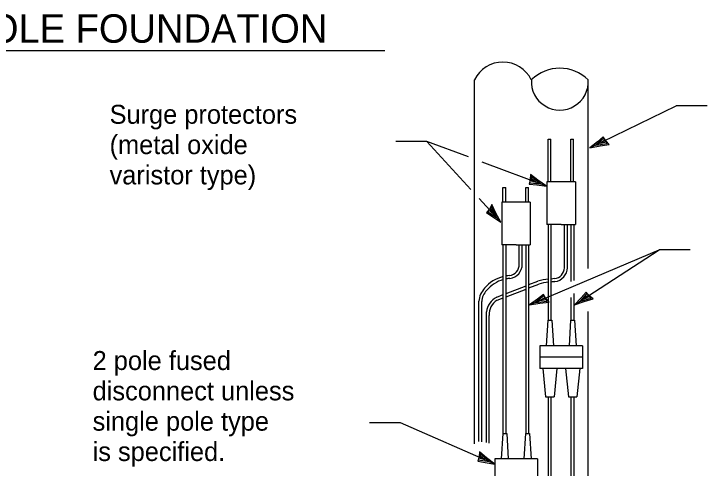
# Model space of a CAD drawing. Extents: x 2300934 to 2301614, y 780347 to 780787.
# Drawn here: x 2301099.5 to 2301187.2, y 780563.1 to 780620.6 of the extents above; entities that cross this region are included whole.
import ezdxf

# ---------------------------------------------------------------- set-up
doc = ezdxf.new("R2010")
doc.units = 0
for name, color, linetype in [('Alignment_EX_50 Notation', 7, 'Continuous'), ('Design_EX_Roadway Notes', 7, 'Continuous'), ('Lighting_EX_Above Ground Items', 7, 'Continuous'), ('Lighting_EX_Conduit', 7, 'Continuous'), ('Sheets_General Details', 7, 'Continuous')]:
    doc.layers.add(name, color=color, linetype=linetype)

msp = doc.modelspace()

# ---------------------------------------------------------------- linework, layer by layer
at = {"layer": 'Alignment_EX_50 Notation'}
for p, q in [((2301163.052, 780596.774), (2301163.052, 780596.774)), ((2301163.052, 780591.374), (2301163.052, 780591.374)), ((2301161.366, 780567.512), (2301161.366, 780567.512)), ((2301161.621, 780567.512), (2301161.621, 780567.512)), ((2301161.874, 780567.512), (2301161.874, 780567.512)), ((2301164.246, 780567.512), (2301164.246, 780567.512)), ((2301164.501, 780567.512), (2301164.501, 780567.512)), ((2301164.754, 780567.512), (2301164.754, 780567.512))]:
    msp.add_line(p, q, dxfattribs=at)
at = {"layer": 'Design_EX_Roadway Notes'}
for p, q in [((2301172.397, 780603.635), (2301183.298, 780608.975)), ((2301187.217, 780608.975), (2301183.298, 780608.975)), ((2301151.762, 780604.462), (2301147.841, 780604.462)), ((2301157.024, 780602.495), (2301151.762, 780604.462)), ((2301157.349, 780598.376), (2301151.762, 780604.462)), ((2301166.891, 780598.805), (2301158.774, 780601.84)), ((2301161.142, 780594.243), (2301158.375, 780597.257)), ((2301164.768, 780583.775), (2301181.146, 780590.734)), ((2301170.441, 780583.775), (2301181.146, 780590.734)), ((2301185.065, 780590.734), (2301181.146, 780590.734)), ((2301148.43, 780568.827), (2301144.511, 780568.827)), ((2301160.375, 780563.608), (2301148.43, 780568.827))]:
    msp.add_line(p, q, dxfattribs=at)
for points in [[(2301174.4, 780604.553), (2301174.074, 780605.05), (2301173.352, 780604.412), (2301172.397, 780603.635), (2301173.684, 780603.916), (2301174.846, 780604.093), (2301174.4, 780604.553), (2301174.14, 780604.859), (2301173.122, 780603.988), (2301174.594, 780604.21), (2301174.184, 780604.57), (2301173.678, 780604.244), (2301174.263, 780604.355)], [(2301164.848, 780599.63), (2301164.711, 780599.051), (2301165.671, 780598.965), (2301166.891, 780598.805), (2301165.803, 780599.548), (2301164.876, 780600.271), (2301164.848, 780599.63), (2301164.803, 780599.231), (2301166.136, 780599.09), (2301164.964, 780600.007), (2301164.984, 780599.462), (2301165.569, 780599.318), (2301165.085, 780599.667)], [(2301159.694, 780595.904), (2301159.31, 780595.451), (2301160.127, 780594.939), (2301161.142, 780594.243), (2301160.508, 780595.397), (2301160.01, 780596.462), (2301159.694, 780595.904), (2301159.474, 780595.569), (2301160.598, 780594.838), (2301159.968, 780596.187), (2301159.74, 780595.693), (2301160.195, 780595.299), (2301159.923, 780595.829)], [(2301166.818, 780584.585), (2301166.519, 780585.098), (2301165.763, 780584.499), (2301164.768, 780583.775), (2301166.069, 780583.987), (2301167.238, 780584.099), (2301166.818, 780584.585), (2301166.576, 780584.905), (2301165.511, 780584.089), (2301166.993, 780584.231), (2301166.603, 780584.612), (2301166.08, 780584.314), (2301166.67, 780584.395)], [(2301172.319, 780584.929), (2301171.935, 780585.382), (2301171.295, 780584.661), (2301170.441, 780583.775), (2301171.685, 780584.209), (2301172.817, 780584.524), (2301172.319, 780584.929), (2301172.025, 780585.201), (2301171.119, 780584.213), (2301172.553, 780584.612), (2301172.103, 780584.919), (2301171.64, 780584.534), (2301172.207, 780584.716)], [(2301158.378, 780564.542), (2301158.212, 780563.972), (2301159.166, 780563.834), (2301160.375, 780563.608), (2301159.329, 780564.409), (2301158.443, 780565.18), (2301158.378, 780564.542), (2301158.314, 780564.146), (2301159.637, 780563.933), (2301158.515, 780564.911), (2301158.507, 780564.367), (2301159.082, 780564.191), (2301158.618, 780564.566)]]:
    msp.add_lwpolyline(points, dxfattribs=at)
at = {"layer": 'Lighting_EX_Above Ground Items'}
for p, q in [((2301157.787, 780566.192), (2301157.787, 780612.273)), ((2301172.187, 780588.387), (2301172.187, 780612.272)), ((2301172.187, 780530.528), (2301172.187, 780582.949))]:
    msp.add_line(p, q, dxfattribs=at)
for centre, radius, start, end in [((2301161.386, 780610.493), 4.015, 26.28915, 153.6992), ((2301168.586, 780608.565), 5.167, 45.82623, 134.16809), ((2301168.586, 780612.044), 3.607, 176.37643, 3.62356)]:
    msp.add_arc(centre, radius, start, end, dxfattribs=at)
at = {"layer": 'Lighting_EX_Conduit'}
for p, q in [((2301167.098, 780604.735), (2301167.458, 780604.735)), ((2301167.098, 780599.35), (2301167.098, 780604.735)), ((2301167.458, 780599.35), (2301167.458, 780604.735)), ((2301169.978, 780604.735), (2301170.338, 780604.735)), ((2301169.978, 780599.35), (2301169.978, 780604.735)), ((2301170.338, 780599.35), (2301170.338, 780604.735)), ((2301170.56, 780599.35), (2301166.96, 780599.35)), ((2301166.96, 780599.35), (2301166.96, 780593.95)), ((2301170.56, 780599.35), (2301170.56, 780593.95)), ((2301161.39, 780598.635), (2301161.75, 780598.635)), ((2301161.39, 780596.774), (2301161.39, 780598.635)), ((2301161.75, 780596.774), (2301161.75, 780598.635)), ((2301164.27, 780598.635), (2301164.63, 780598.635)), ((2301164.27, 780596.774), (2301164.27, 780598.635)), ((2301164.63, 780596.774), (2301164.63, 780598.635)), ((2301164.852, 780596.774), (2301161.252, 780596.774)), ((2301161.252, 780596.774), (2301161.252, 780591.374)), ((2301164.852, 780596.774), (2301164.852, 780591.374)), ((2301168.76, 780593.95), (2301166.96, 780593.95)), ((2301167.148, 780581.84), (2301167.148, 780593.95)), ((2301167.508, 780581.84), (2301167.508, 780593.95)), ((2301168.76, 780593.95), (2301170.56, 780593.95)), ((2301169.166, 780588.458), (2301169.166, 780593.95)), ((2301169.541, 780588.483), (2301169.541, 780593.95)), ((2301170.028, 780586.731), (2301170.028, 780593.95)), ((2301170.388, 780586.85), (2301170.388, 780593.95)), ((2301163.052, 780591.374), (2301161.252, 780591.374)), ((2301161.441, 780567.512), (2301161.441, 780591.374)), ((2301161.801, 780567.512), (2301161.801, 780591.374)), ((2301163.052, 780591.374), (2301164.852, 780591.374)), ((2301163.46, 780588.947), (2301163.46, 780591.374)), ((2301163.835, 780588.923), (2301163.835, 780591.374)), ((2301164.321, 780567.512), (2301164.321, 780591.374)), ((2301164.681, 780567.512), (2301164.681, 780591.374)), ((2301164.681, 780586.334), (2301165.818, 780586.778)), ((2301161.801, 780585.212), (2301164.321, 780586.195)), ((2301164.681, 780585.922), (2301165.947, 780586.417)), ((2301160.609, 780584.749), (2301161.441, 780585.073)), ((2301161.801, 780584.8), (2301164.321, 780585.783)), ((2301170.388, 780581.84), (2301170.388, 780585.195)), ((2301158.351, 780566.495), (2301158.351, 780584.23)), ((2301158.711, 780566.42), (2301158.711, 780584.185)), ((2301160.645, 780584.351), (2301161.441, 780584.661)), ((2301170.028, 780581.84), (2301170.028, 780584.721)), ((2301159.304, 780566.344), (2301159.304, 780582.878)), ((2301159.664, 780566.267), (2301159.664, 780582.43)), ((2301167.072, 780581.84), (2301166.877, 780578.6)), ((2301167.072, 780581.84), (2301167.581, 780581.84)), ((2301167.581, 780581.84), (2301167.777, 780578.6)), ((2301169.952, 780581.84), (2301169.757, 780578.6)), ((2301169.952, 780581.84), (2301170.461, 780581.84)), ((2301170.461, 780581.84), (2301170.657, 780578.6)), ((2301171.468, 780578.6), (2301166.068, 780578.6)), ((2301166.068, 780578.6), (2301166.068, 780575.72)), ((2301171.468, 780578.6), (2301171.468, 780575.72)), ((2301171.468, 780577.16), (2301166.068, 780577.16)), ((2301171.468, 780575.72), (2301166.068, 780575.72)), ((2301166.428, 780575.72), (2301166.788, 780572.12)), ((2301168.228, 780575.72), (2301167.868, 780572.12)), ((2301170.568, 780575.72), (2301168.446, 780575.72)), ((2301169.308, 780575.72), (2301169.668, 780572.12)), ((2301171.108, 780575.72), (2301170.748, 780572.12)), ((2301166.788, 780572.12), (2301167.868, 780572.12)), ((2301167.148, 780559.177), (2301167.148, 780572.12)), ((2301167.508, 780559.031), (2301167.508, 780572.12)), ((2301169.668, 780572.12), (2301170.748, 780572.12)), ((2301170.028, 780557.989), (2301170.028, 780572.12)), ((2301170.388, 780557.461), (2301170.388, 780572.12)), ((2301161.366, 780567.512), (2301161.171, 780564.272)), ((2301161.366, 780567.512), (2301161.874, 780567.512)), ((2301161.874, 780567.512), (2301162.071, 780564.272)), ((2301164.246, 780567.512), (2301164.051, 780564.272)), ((2301164.246, 780567.512), (2301164.754, 780567.512)), ((2301164.754, 780567.512), (2301164.951, 780564.272)), ((2301165.761, 780564.272), (2301160.361, 780564.272)), ((2301160.361, 780564.272), (2301160.361, 780561.392)), ((2301165.761, 780564.272), (2301165.761, 780561.392))]:
    msp.add_line(p, q, dxfattribs=at)
for centre, radius, start, end in [((2301162.039, 780588.901), 1.421, 276.89433, 1.84144), ((2301162.039, 780588.901), 1.795, 277.38081, 0.69403), ((2301167.746, 780588.504), 1.795, 277.38081, 359.30597), ((2301167.746, 780588.504), 1.421, 276.89433, 358.15856), ((2301162.619, 780582.822), 4.687, 104.56001, 139.392), ((2301162.619, 780582.822), 4.314, 105.85051, 139.392), ((2301162.619, 780582.822), 4.687, 95.00719, 100.05412), ((2301162.619, 780582.822), 4.314, 94.64141, 100.93363), ((2301167.575, 780581.1), 5.942, 94.12234, 107.19197), ((2301168.326, 780582.424), 4.687, 95.00719, 100.05412), ((2301168.326, 780582.424), 4.314, 94.64141, 100.93363), ((2301160.958, 780584.06), 2.613, 135.80443, 176.30213), ((2301167.575, 780581.1), 5.559, 94.40712, 107.03019), ((2301160.958, 780584.06), 2.251, 135.80443, 176.86308), ((2301161.676, 780582.613), 2.387, 116.55206, 173.64393), ((2301161.676, 780582.613), 2.021, 120.69908, 185.21277)]:
    msp.add_arc(centre, radius, start, end, dxfattribs=at)
at = {"layer": 'Sheets_General Details'}
msp.add_line((2301075.673, 780615.986), (2301146.458, 780615.986), dxfattribs=at)

# ---------------------------------------------------------------- texts
at = {"layer": 'Design_EX_Roadway Notes'}
for s, height, p in [('Surge protectors', 2.3988, (2301111.654, 780606.7)), ('(metal oxide', 2.3988, (2301111.654, 780602.861)), ('varistor type)', 2.3988, (2301111.654, 780599.023)), ('2 pole fused', 2.4, (2301109.507, 780575.529)), ('disconnect unless', 2.4, (2301109.507, 780571.689)), ('single pole type', 2.4, (2301109.507, 780567.849)), ('is specified.', 2.4, (2301109.507, 780564.009))]:
    msp.add_text(s, height=height, dxfattribs=at).set_placement(p)
at = {"layer": 'Sheets_General Details'}
msp.add_text('STEEL POLE FOUNDATION', height=3.6, dxfattribs=at).set_placement((2301076.594, 780616.961))

doc.saveas('drawing.dxf')
